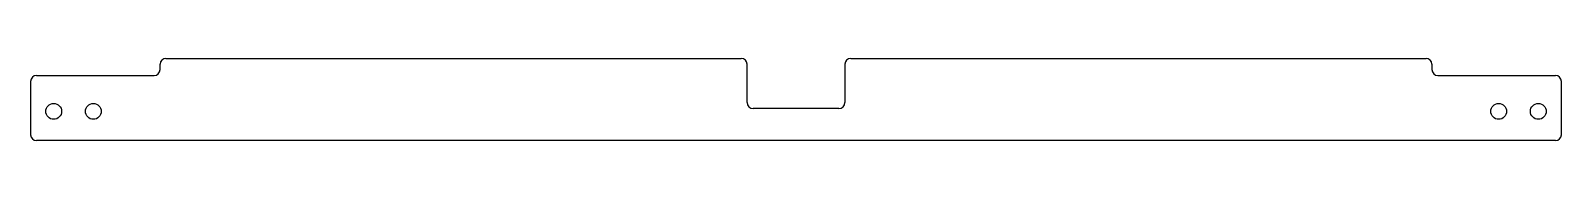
# Model space of a CAD drawing. Header units: millimetres. Extents: x -580 to 580, y -17 to 46.
import ezdxf

# ---------------------------------------------------------------- set-up
doc = ezdxf.new("R2010")
doc.units = ezdxf.units.MM

msp = doc.modelspace()

# ---------------------------------------------------------------- linework, layer by layer
at = {"color": 7, "linetype": 'Continuous', "lineweight": 25}
for p, q in [((-481.5, 37.15), (-481.5, 41.15)), ((-477, 45.65), (-41.5, 45.65)), ((-37, 12.15), (-37, 41.15)), ((37, 41.15), (37, 12.15)), ((41.5, 45.65), (477, 45.65)), ((481.5, 41.15), (481.5, 37.15)), ((-579.5, 28.15), (-579.5, -12.15)), ((-575, 32.65), (-486, 32.65)), ((486, 32.65), (575, 32.65)), ((579.5, -12.15), (579.5, 28.15)), ((32.5, 7.65), (-32.5, 7.65)), ((575, -16.65), (-575, -16.65))]:
    msp.add_line(p, q, dxfattribs=at)
for centre in [(-562, 5.5), (-532, 5.5), (532, 5.5), (562, 5.5)]:
    msp.add_circle(centre, 6, dxfattribs=at)
for centre, start, end in [((-486, 37.15), 270, 0), ((-477, 41.15), 90, 180), ((-41.5, 41.15), 0, 90), ((41.5, 41.15), 90, 180), ((477, 41.15), 0, 90), ((486, 37.15), 180, 270), ((-575, 28.15), 90, 180), ((575, 28.15), 0, 90), ((-32.5, 12.15), 180, 270), ((32.5, 12.15), 270, 0), ((-575, -12.15), 180, 270), ((575, -12.15), 270, 0)]:
    msp.add_arc(centre, 4.5, start, end, dxfattribs=at)

doc.saveas('drawing.dxf')
